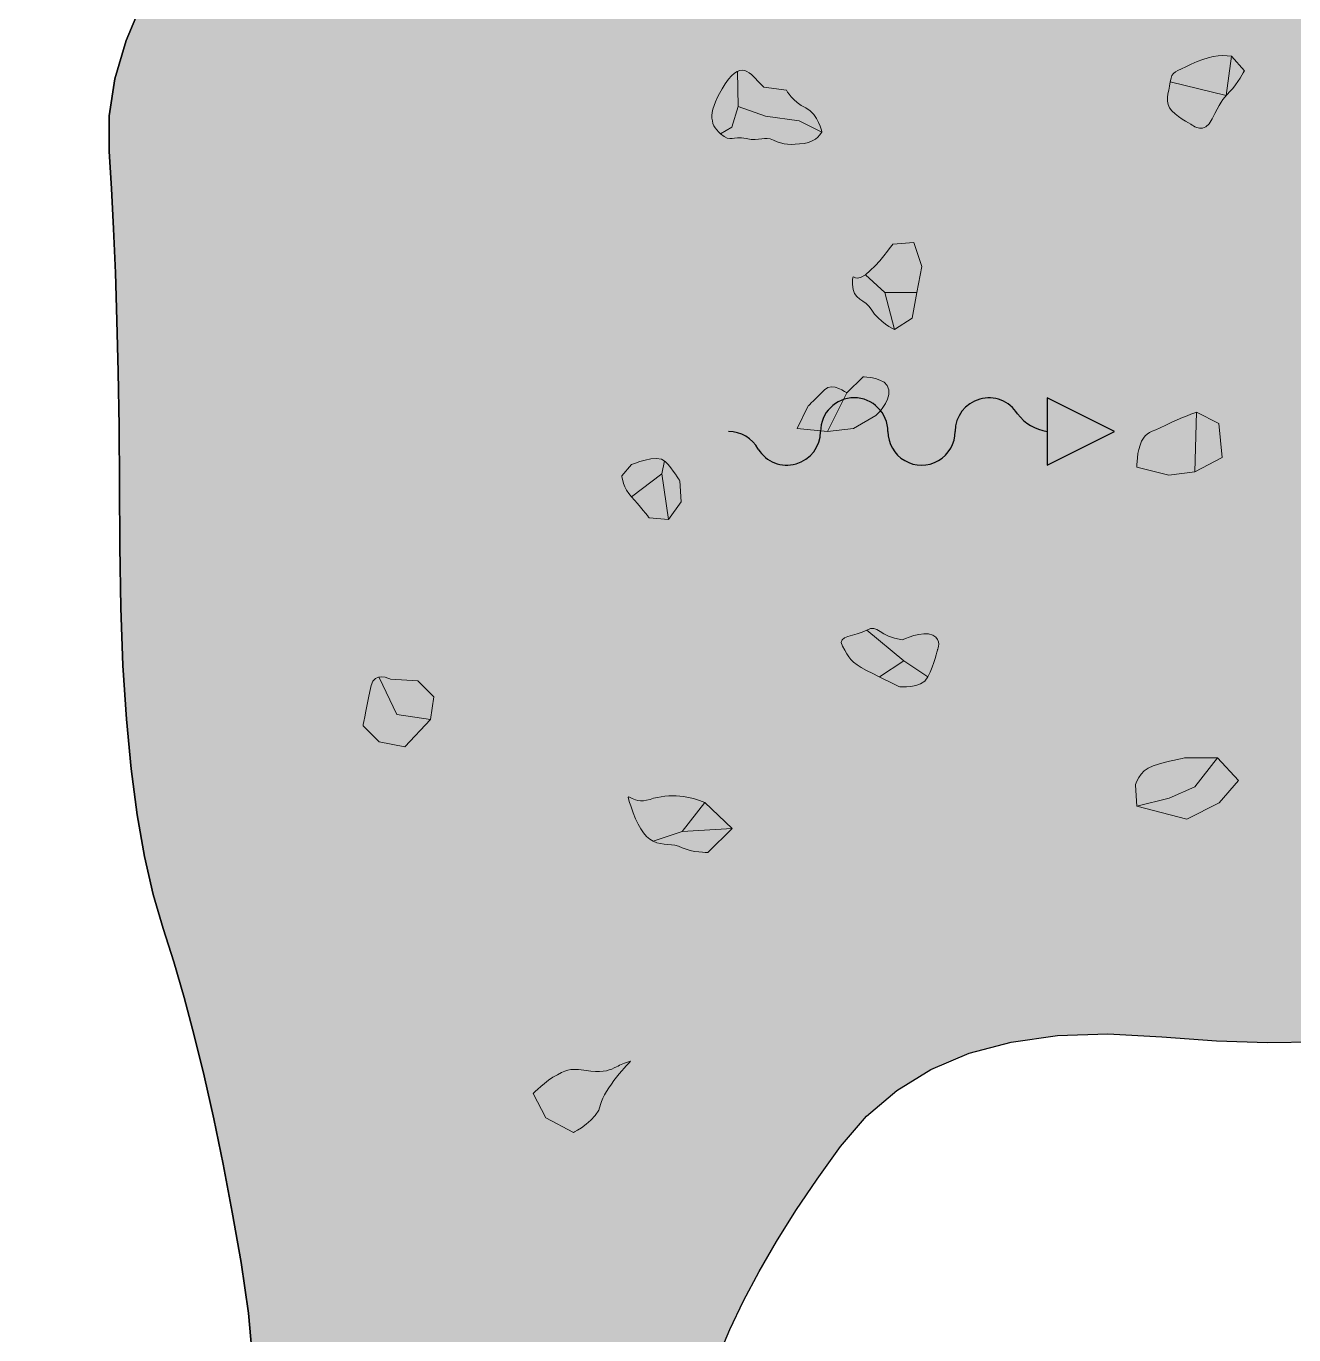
# Model space of a CAD drawing. Header units: metres. Extents: x -231 to 724, y -201 to 398.
# Drawn here: x -27.28 to 10.38, y 289.44 to 328.3 of the extents above; entities that cross this region are included whole.
import ezdxf

# ---------------------------------------------------------------- set-up
doc = ezdxf.new("R2010")
doc.units = ezdxf.units.M
doc.header["$MEASUREMENT"] = 0
for name, color, linetype in [('Blocs - Actifs', 170, 'Continuous'), ('Topo Dessin - Actifs', 170, 'Continuous'), ('Topo Dessin - Fond', 254, 'Continuous'), ('Topo Dessin - Galeries', 10, 'Continuous'), ('Topo Dessin - Spéléothèmes', 26, 'Continuous')]:
    doc.layers.add(name, color=color, linetype=linetype)

# ---------------------------------------------------------------- blocks, each defined once
blk = doc.blocks.new('*U128')
at = {"layer": 'Topo Dessin - Spéléothèmes'}
h = blk.add_hatch(color=255, dxfattribs=at)
h.dxf.hatch_style = 2
edge = h.paths.add_edge_path()
edge.add_spline(control_points=[(0.312, 1.058), (-0.009, 0.95), (-0.33, 0.737), (-0.651, 0.309), (-0.971, -0.119), (-1.078, -0.119), (-0.971, -0.44), (-0.864, -0.761), (-0.864, -1.081), (-0.543, -1.189), (-0.223, -1.295), (0.205, -1.295), (0.205, -1.295), (0.205, -1.295), (0.633, -1.402), (0.633, -0.867), (0.633, -0.333), (0.633, -0.226), (0.74, 0.095), (0.847, 0.416), (0.847, 0.843), (0.847, 0.843), (0.847, 0.843), (0.312, 1.058), (0.312, 1.058)], knot_values=[0, 0, 0, 0, 1, 1, 1, 2, 2, 2, 3, 3, 3, 4, 4, 4, 5, 5, 5, 6, 6, 6, 7, 7, 7, 8, 8, 8, 8], degree=3, periodic=0)
at = {"layer": 'Topo Dessin - Spéléothèmes', "lineweight": 5}
blk.add_lwpolyline([(-0.971, -0.44), (0.693, -0.055), (0.312, 1.058)], dxfattribs=at)
at = {"layer": 'Topo Dessin - Spéléothèmes', "lineweight": 9}
blk.add_open_spline([(0.312, 1.058), (-0.009, 0.95), (-0.33, 0.737), (-0.651, 0.309), (-0.971, -0.119), (-1.078, -0.119), (-0.971, -0.44), (-0.864, -0.761), (-0.864, -1.081), (-0.543, -1.189), (-0.223, -1.295), (0.205, -1.295), (0.205, -1.295), (0.205, -1.295), (0.633, -1.402), (0.633, -0.867), (0.633, -0.333), (0.633, -0.226), (0.74, 0.095), (0.847, 0.416), (0.847, 0.843), (0.847, 0.843), (0.847, 0.843), (0.312, 1.058), (0.312, 1.058)], degree=3, knots=[0, 0, 0, 0, 1, 1, 1, 2, 2, 2, 3, 3, 3, 4, 4, 4, 5, 5, 5, 6, 6, 6, 7, 7, 7, 8, 8, 8, 8], dxfattribs=at)
blk = doc.blocks.new('*U129')
at = {"layer": 'Topo Dessin - Spéléothèmes'}
h = blk.add_hatch(color=255, dxfattribs=at)
h.dxf.hatch_style = 2
edge = h.paths.add_edge_path()
edge.add_spline(control_points=[(-0.642, 0.856), (-0.642, 0.856), (-1.177, 0.856), (-1.07, 0.428), (-0.963, 0), (-0.749, -0.748), (-0.749, -0.748), (-0.749, -0.748), (-0.107, -0.963), (-0.107, -0.963), (-0.107, -0.963), (0.642, -0.748), (0.642, -0.748), (0.642, -0.748), (0.963, 0.321), (0.963, 0.321), (0.963, 0.321), (0.749, 0.963), (0.749, 0.963), (0.749, 0.963), (0.107, 1.177), (0.107, 1.177), (0.107, 1.177), (-0.642, 0.856), (-0.642, 0.856)], knot_values=[0, 0, 0, 0, 1, 1, 1, 2, 2, 2, 3, 3, 3, 4, 4, 4, 5, 5, 5, 6, 6, 6, 7, 7, 7, 8, 8, 8, 8], degree=3, periodic=0)
at = {"layer": 'Topo Dessin - Spéléothèmes', "lineweight": 5}
blk.add_lwpolyline([(-0.963, 0.749), (0, 0), (0.963, 0.321)], dxfattribs=at)
at = {"layer": 'Topo Dessin - Spéléothèmes', "lineweight": 9}
blk.add_open_spline([(-0.642, 0.856), (-0.642, 0.856), (-1.177, 0.856), (-1.07, 0.428), (-0.963, 0), (-0.749, -0.748), (-0.749, -0.748), (-0.749, -0.748), (-0.107, -0.963), (-0.107, -0.963), (-0.107, -0.963), (0.642, -0.748), (0.642, -0.748), (0.642, -0.748), (0.963, 0.321), (0.963, 0.321), (0.963, 0.321), (0.749, 0.963), (0.749, 0.963), (0.749, 0.963), (0.107, 1.177), (0.107, 1.177), (0.107, 1.177), (-0.642, 0.856), (-0.642, 0.856)], degree=3, knots=[0, 0, 0, 0, 1, 1, 1, 2, 2, 2, 3, 3, 3, 4, 4, 4, 5, 5, 5, 6, 6, 6, 7, 7, 7, 8, 8, 8, 8], dxfattribs=at)
blk = doc.blocks.new('*U130')
at = {"layer": 'Topo Dessin - Spéléothèmes'}
h = blk.add_hatch(color=255, dxfattribs=at)
h.dxf.hatch_style = 2
edge = h.paths.add_edge_path()
edge.add_spline(control_points=[(-0.428, 0.749), (-0.855, 0.856), (-1.39, 1.283), (-1.497, 0.321), (-1.604, -0.641), (-1.39, -0.962), (-0.962, -1.069), (-0.535, -1.176), (-0.641, -0.962), (-0.214, -0.855), (0.214, -0.748), (0.214, -0.535), (0.535, -0.535), (0.855, -0.535), (1.07, -0.428), (1.39, -0.214), (1.711, 0), (1.711, 0.321), (1.711, 0.321), (1.711, 0.321), (1.39, 0.749), (0.963, 0.749), (0.535, 0.749), (0.214, 0.963), (0.214, 0.963), (0.214, 0.963), (-0.428, 0.749), (-0.428, 0.749)], knot_values=[0, 0, 0, 0, 1, 1, 1, 2, 2, 2, 3, 3, 3, 4, 4, 4, 5, 5, 5, 6, 6, 6, 7, 7, 7, 8, 8, 8, 9, 9, 9, 9], degree=3, periodic=0)
at = {"layer": 'Topo Dessin - Spéléothèmes', "lineweight": 5}
for points in [[(-1.34, 0.815), (-0.855, -0.107), (0, 0), (0.963, 0.321), (1.711, 0.321)], [(-0.855, -0.107), (-0.749, -0.748), (-0.962, -1.069)]]:
    blk.add_lwpolyline(points, dxfattribs=at)
at = {"layer": 'Topo Dessin - Spéléothèmes', "lineweight": 9}
blk.add_open_spline([(-0.428, 0.749), (-0.855, 0.856), (-1.39, 1.283), (-1.497, 0.321), (-1.604, -0.641), (-1.39, -0.962), (-0.962, -1.069), (-0.535, -1.176), (-0.641, -0.962), (-0.214, -0.855), (0.214, -0.748), (0.214, -0.535), (0.535, -0.535), (0.855, -0.535), (1.07, -0.428), (1.39, -0.214), (1.711, 0), (1.711, 0.321), (1.711, 0.321), (1.711, 0.321), (1.39, 0.749), (0.963, 0.749), (0.535, 0.749), (0.214, 0.963), (0.214, 0.963), (0.214, 0.963), (-0.428, 0.749), (-0.428, 0.749)], degree=3, knots=[0, 0, 0, 0, 1, 1, 1, 2, 2, 2, 3, 3, 3, 4, 4, 4, 5, 5, 5, 6, 6, 6, 7, 7, 7, 8, 8, 8, 9, 9, 9, 9], dxfattribs=at)
blk = doc.blocks.new('*U136')
at = {"layer": 'Topo Dessin - Spéléothèmes'}
h = blk.add_hatch(color=255, dxfattribs=at)
h.dxf.hatch_style = 2
edge = h.paths.add_edge_path()
edge.add_spline(control_points=[(-0.299, 0.798), (-0.299, 0.798), (-0.726, 0.477), (-1.047, 0.156), (-1.368, -0.165), (-1.261, -0.592), (-1.261, -0.592), (-1.261, -0.592), (-0.941, -1.128), (-0.941, -1.128), (-0.941, -1.128), (0.557, -0.807), (0.557, -0.807), (0.557, -0.807), (1.199, 0.049), (1.199, 0.049), (1.199, 0.049), (1.412, 0.905), (1.412, 0.905), (1.412, 0.905), (0.557, 1.225), (0.557, 1.225), (0.557, 1.225), (-0.299, 0.798), (-0.299, 0.798)], knot_values=[0, 0, 0, 0, 1, 1, 1, 2, 2, 2, 3, 3, 3, 4, 4, 4, 5, 5, 5, 6, 6, 6, 7, 7, 7, 8, 8, 8, 8], degree=3, periodic=0)
at = {"layer": 'Topo Dessin - Spéléothèmes', "lineweight": 5}
blk.add_lwpolyline([(0.557, 1.225), (0.343, 0.156), (-0.192, -0.485), (-0.941, -1.128)], dxfattribs=at)
at = {"layer": 'Topo Dessin - Spéléothèmes', "lineweight": 9}
blk.add_open_spline([(-0.299, 0.798), (-0.299, 0.798), (-0.726, 0.477), (-1.047, 0.156), (-1.368, -0.165), (-1.261, -0.592), (-1.261, -0.592), (-1.261, -0.592), (-0.941, -1.128), (-0.941, -1.128), (-0.941, -1.128), (0.557, -0.807), (0.557, -0.807), (0.557, -0.807), (1.199, 0.049), (1.199, 0.049), (1.199, 0.049), (1.412, 0.905), (1.412, 0.905), (1.412, 0.905), (0.557, 1.225), (0.557, 1.225), (0.557, 1.225), (-0.299, 0.798), (-0.299, 0.798)], degree=3, knots=[0, 0, 0, 0, 1, 1, 1, 2, 2, 2, 3, 3, 3, 4, 4, 4, 5, 5, 5, 6, 6, 6, 7, 7, 7, 8, 8, 8, 8], dxfattribs=at)
blk = doc.blocks.new('*U137')
at = {"layer": 'Topo Dessin - Spéléothèmes'}
h = blk.add_hatch(color=255, dxfattribs=at)
h.dxf.hatch_style = 2
edge = h.paths.add_edge_path()
edge.add_spline(control_points=[(-0.122, 1.181), (-0.122, 1.181), (-0.443, 0.859), (-0.763, 0.432), (-1.084, 0.004), (-1.191, 0.004), (-1.191, -0.317), (-1.191, -0.637), (-0.978, -1.065), (-0.978, -1.065), (-0.978, -1.065), (-0.015, -0.851), (-0.015, -0.851), (-0.015, -0.851), (0.627, -0.424), (0.627, -0.424), (0.627, -0.424), (1.161, 0.325), (1.161, 0.325), (1.161, 0.325), (0.627, 1.181), (0.627, 1.181), (0.627, 1.181), (-0.122, 1.181), (-0.122, 1.181)], knot_values=[0, 0, 0, 0, 1, 1, 1, 2, 2, 2, 3, 3, 3, 4, 4, 4, 5, 5, 5, 6, 6, 6, 7, 7, 7, 8, 8, 8, 8], degree=3, periodic=0)
at = {"layer": 'Topo Dessin - Spéléothèmes', "lineweight": 5}
blk.add_lwpolyline([(-0.122, 1.181), (0.627, -0.424)], dxfattribs=at)
at = {"layer": 'Topo Dessin - Spéléothèmes', "lineweight": 9}
blk.add_open_spline([(-0.122, 1.181), (-0.122, 1.181), (-0.443, 0.859), (-0.763, 0.432), (-1.084, 0.004), (-1.191, 0.004), (-1.191, -0.317), (-1.191, -0.637), (-0.978, -1.065), (-0.978, -1.065), (-0.978, -1.065), (-0.015, -0.851), (-0.015, -0.851), (-0.015, -0.851), (0.627, -0.424), (0.627, -0.424), (0.627, -0.424), (1.161, 0.325), (1.161, 0.325), (1.161, 0.325), (0.627, 1.181), (0.627, 1.181), (0.627, 1.181), (-0.122, 1.181), (-0.122, 1.181)], degree=3, knots=[0, 0, 0, 0, 1, 1, 1, 2, 2, 2, 3, 3, 3, 4, 4, 4, 5, 5, 5, 6, 6, 6, 7, 7, 7, 8, 8, 8, 8], dxfattribs=at)
blk = doc.blocks.new('*U138')
at = {"layer": 'Topo Dessin - Spéléothèmes'}
h = blk.add_hatch(color=255, dxfattribs=at)
h.dxf.hatch_style = 2
edge = h.paths.add_edge_path()
edge.add_spline(control_points=[(0.214, 1.069), (-0.214, 1.069), (-0.856, 0.856), (-1.284, 0.428), (-1.712, 0), (-2.139, 0.427), (-1.712, 0), (-1.284, -0.428), (-0.963, -0.641), (-0.642, -0.641), (-0.321, -0.641), (-0.107, -0.428), (0.214, -0.428), (0.535, -0.428), (0.962, -0.214), (0.962, -0.214), (0.962, -0.214), (1.283, 0.748), (1.283, 0.748), (1.283, 0.748), (0.214, 1.069), (0.214, 1.069)], knot_values=[0, 0, 0, 0, 1, 1, 1, 2, 2, 2, 3, 3, 3, 4, 4, 4, 5, 5, 5, 6, 6, 6, 7, 7, 7, 7], degree=3, periodic=0)
at = {"layer": 'Topo Dessin - Spéléothèmes', "lineweight": 5}
for points in [[(0.214, 1.069), (0, 0), (-0.642, -0.641)], [(0, 0), (1.283, 0.748)]]:
    blk.add_lwpolyline(points, dxfattribs=at)
at = {"layer": 'Topo Dessin - Spéléothèmes', "color": 0, "lineweight": 5}
blk.add_lwpolyline([(0, 0), (0, 0)], dxfattribs=at)
at = {"layer": 'Topo Dessin - Spéléothèmes', "lineweight": 9}
blk.add_open_spline([(0.214, 1.069), (-0.214, 1.069), (-0.856, 0.856), (-1.284, 0.428), (-1.712, 0), (-2.139, 0.427), (-1.712, 0), (-1.284, -0.428), (-0.963, -0.641), (-0.642, -0.641), (-0.321, -0.641), (-0.107, -0.428), (0.214, -0.428), (0.535, -0.428), (0.962, -0.214), (0.962, -0.214), (0.962, -0.214), (1.283, 0.748), (1.283, 0.748), (1.283, 0.748), (0.214, 1.069), (0.214, 1.069)], degree=3, knots=[0, 0, 0, 0, 1, 1, 1, 2, 2, 2, 3, 3, 3, 4, 4, 4, 5, 5, 5, 6, 6, 6, 7, 7, 7, 7], dxfattribs=at)
blk = doc.blocks.new('*U141')
at = {"layer": 'Topo Dessin - Spéléothèmes'}
h = blk.add_hatch(color=255, dxfattribs=at)
h.dxf.hatch_style = 2
edge = h.paths.add_edge_path()
edge.add_spline(control_points=[(-0.428, 1.39), (-0.428, 1.39), (-0.535, 0.641), (-0.749, 0.214), (-0.963, -0.214), (-1.177, 0.214), (-0.963, -0.214), (-0.749, -0.642), (-0.428, -0.428), (-0.107, -0.642), (0.214, -0.856), (0.749, -0.856), (0.749, -0.856), (0.749, -0.856), (1.069, -0.321), (1.069, -0.321), (1.069, -0.321), (0.856, 0.427), (0.856, 0.427), (0.856, 0.427), (0.641, 1.176), (0.641, 1.176), (0.641, 1.176), (0.107, 1.711), (0.107, 1.711), (0.107, 1.711), (-0.428, 1.39), (-0.428, 1.39)], knot_values=[0, 0, 0, 0, 1, 1, 1, 2, 2, 2, 3, 3, 3, 4, 4, 4, 5, 5, 5, 6, 6, 6, 7, 7, 7, 8, 8, 8, 9, 9, 9, 9], degree=3, periodic=0)
at = {"layer": 'Topo Dessin - Spéléothèmes', "lineweight": 5}
for points in [[(-0.749, 0.214), (0, 0), (0.856, 0.427)], [(0, 0), (0.749, -0.856)]]:
    blk.add_lwpolyline(points, dxfattribs=at)
at = {"layer": 'Topo Dessin - Spéléothèmes', "lineweight": 9}
blk.add_open_spline([(-0.428, 1.39), (-0.428, 1.39), (-0.535, 0.641), (-0.749, 0.214), (-0.963, -0.214), (-1.177, 0.214), (-0.963, -0.214), (-0.749, -0.642), (-0.428, -0.428), (-0.107, -0.642), (0.214, -0.856), (0.749, -0.856), (0.749, -0.856), (0.749, -0.856), (1.069, -0.321), (1.069, -0.321), (1.069, -0.321), (0.856, 0.427), (0.856, 0.427), (0.856, 0.427), (0.641, 1.176), (0.641, 1.176), (0.641, 1.176), (0.107, 1.711), (0.107, 1.711), (0.107, 1.711), (-0.428, 1.39), (-0.428, 1.39)], degree=3, knots=[0, 0, 0, 0, 1, 1, 1, 2, 2, 2, 3, 3, 3, 4, 4, 4, 5, 5, 5, 6, 6, 6, 7, 7, 7, 8, 8, 8, 9, 9, 9, 9], dxfattribs=at)
blk = doc.blocks.new('*U142')
at = {"layer": 'Topo Dessin - Spéléothèmes'}
h = blk.add_hatch(color=255, dxfattribs=at)
h.dxf.hatch_style = 2
edge = h.paths.add_edge_path()
edge.add_spline(control_points=[(-0.321, 0.535), (-0.963, 0.321), (-1.177, 0.642), (-1.39, 0.321), (-1.604, 0), (-2.139, -0.214), (-1.818, -0.428), (-1.497, -0.641), (-1.39, -0.749), (-0.856, -0.749), (-0.321, -0.749), (0.214, -0.749), (0.214, -0.749), (0.214, -0.749), (0.855, -0.535), (0.855, -0.107), (0.855, 0.321), (0.749, 0.748), (0.749, 0.748), (0.749, 0.748), (0.749, 1.069), (0.428, 1.069), (0.107, 1.069), (-0.321, 0.535), (-0.321, 0.535)], knot_values=[0, 0, 0, 0, 1, 1, 1, 2, 2, 2, 3, 3, 3, 4, 4, 4, 5, 5, 5, 6, 6, 6, 7, 7, 7, 8, 8, 8, 8], degree=3, periodic=0)
at = {"layer": 'Topo Dessin - Spéléothèmes', "lineweight": 5}
for points in [[(-1.39, 0.321), (0, 0), (0.855, -0.107)], [(0, 0), (-0.428, -0.749)]]:
    blk.add_lwpolyline(points, dxfattribs=at)
at = {"layer": 'Topo Dessin - Spéléothèmes', "lineweight": 9}
blk.add_open_spline([(-0.321, 0.535), (-0.963, 0.321), (-1.177, 0.642), (-1.39, 0.321), (-1.604, 0), (-2.139, -0.214), (-1.818, -0.428), (-1.497, -0.641), (-1.39, -0.749), (-0.856, -0.749), (-0.321, -0.749), (0.214, -0.749), (0.214, -0.749), (0.214, -0.749), (0.855, -0.535), (0.855, -0.107), (0.855, 0.321), (0.749, 0.748), (0.749, 0.748), (0.749, 0.748), (0.749, 1.069), (0.428, 1.069), (0.107, 1.069), (-0.321, 0.535), (-0.321, 0.535)], degree=3, knots=[0, 0, 0, 0, 1, 1, 1, 2, 2, 2, 3, 3, 3, 4, 4, 4, 5, 5, 5, 6, 6, 6, 7, 7, 7, 8, 8, 8, 8], dxfattribs=at)
blk = doc.blocks.new('*U143')
at = {"layer": 'Topo Dessin - Spéléothèmes'}
h = blk.add_hatch(color=255, dxfattribs=at)
h.dxf.hatch_style = 2
edge = h.paths.add_edge_path()
edge.add_spline(control_points=[(-0.372, 0.245), (-0.372, 0.245), (-0.907, 0.352), (-1.014, 0.031), (-1.121, -0.29), (-1.228, -0.611), (-1.228, -0.611), (-1.228, -0.611), (-1.228, -1.359), (-1.228, -1.359), (-1.228, -1.359), (-0.372, -1.039), (-0.372, -1.039), (-0.372, -1.039), (0.27, -0.611), (0.27, -0.611), (0.27, -0.611), (0.697, 0.031), (0.697, 0.031), (0.697, 0.031), (0.911, 0.565), (0.697, 0.886), (0.484, 1.207), (-0.158, 0.886), (-0.158, 0.886), (-0.158, 0.886), (-0.372, 0.245), (-0.372, 0.245)], knot_values=[0, 0, 0, 0, 1, 1, 1, 2, 2, 2, 3, 3, 3, 4, 4, 4, 5, 5, 5, 6, 6, 6, 7, 7, 7, 8, 8, 8, 9, 9, 9, 9], degree=3, periodic=0)
at = {"layer": 'Topo Dessin - Spéléothèmes', "lineweight": 5}
blk.add_lwpolyline([(-0.372, 0.245), (-0.372, -1.039)], dxfattribs=at)
at = {"layer": 'Topo Dessin - Spéléothèmes', "lineweight": 9}
blk.add_open_spline([(-0.372, 0.245), (-0.372, 0.245), (-0.907, 0.352), (-1.014, 0.031), (-1.121, -0.29), (-1.228, -0.611), (-1.228, -0.611), (-1.228, -0.611), (-1.228, -1.359), (-1.228, -1.359), (-1.228, -1.359), (-0.372, -1.039), (-0.372, -1.039), (-0.372, -1.039), (0.27, -0.611), (0.27, -0.611), (0.27, -0.611), (0.697, 0.031), (0.697, 0.031), (0.697, 0.031), (0.911, 0.565), (0.697, 0.886), (0.484, 1.207), (-0.158, 0.886), (-0.158, 0.886), (-0.158, 0.886), (-0.372, 0.245), (-0.372, 0.245)], degree=3, knots=[0, 0, 0, 0, 1, 1, 1, 2, 2, 2, 3, 3, 3, 4, 4, 4, 5, 5, 5, 6, 6, 6, 7, 7, 7, 8, 8, 8, 9, 9, 9, 9], dxfattribs=at)
blk = doc.blocks.new('*U144')
at = {"layer": 'Topo Dessin - Spéléothèmes'}
h = blk.add_hatch(color=255, dxfattribs=at)
h.dxf.hatch_style = 2
edge = h.paths.add_edge_path()
edge.add_spline(control_points=[(-0.928, -0.162), (-0.928, -0.162), (-0.393, 0.479), (-0.073, 0.372), (0.248, 0.266), (0.569, 0.051), (0.569, 0.051), (0.569, 0.051), (0.89, -0.483), (0.89, -0.483), (0.89, -0.483), (0.783, -1.125), (0.783, -1.125), (0.783, -1.125), (0.248, -1.339), (0.248, -1.339), (0.248, -1.339), (-0.179, -1.125), (-0.5, -1.018), (-0.821, -0.911), (-1.035, -0.59), (-1.035, -0.59), (-1.035, -0.59), (-0.928, -0.162), (-0.928, -0.162)], knot_values=[0, 0, 0, 0, 1, 1, 1, 2, 2, 2, 3, 3, 3, 4, 4, 4, 5, 5, 5, 6, 6, 6, 7, 7, 7, 8, 8, 8, 8], degree=3, periodic=0)
at = {"layer": 'Topo Dessin - Spéléothèmes', "lineweight": 5}
for points in [[(0, 0), (-0.5, -1.018)], [(-0.094, 0.378), (0, 0), (0.783, -1.125)]]:
    blk.add_lwpolyline(points, dxfattribs=at)
at = {"layer": 'Topo Dessin - Spéléothèmes', "lineweight": 9}
blk.add_open_spline([(-0.928, -0.162), (-0.928, -0.162), (-0.393, 0.479), (-0.073, 0.372), (0.248, 0.266), (0.569, 0.051), (0.569, 0.051), (0.569, 0.051), (0.89, -0.483), (0.89, -0.483), (0.89, -0.483), (0.783, -1.125), (0.783, -1.125), (0.783, -1.125), (0.248, -1.339), (0.248, -1.339), (0.248, -1.339), (-0.179, -1.125), (-0.5, -1.018), (-0.821, -0.911), (-1.035, -0.59), (-1.035, -0.59), (-1.035, -0.59), (-0.928, -0.162), (-0.928, -0.162)], degree=3, knots=[0, 0, 0, 0, 1, 1, 1, 2, 2, 2, 3, 3, 3, 4, 4, 4, 5, 5, 5, 6, 6, 6, 7, 7, 7, 8, 8, 8, 8], dxfattribs=at)
blk = doc.blocks.new('Pierre 021')
at = {"layer": 'Topo Dessin - Spéléothèmes'}
h = blk.add_hatch(color=255, dxfattribs=at)
h.dxf.hatch_style = 2
edge = h.paths.add_edge_path()
edge.add_spline(control_points=[(-0.169, 1.68), (-0.217, 1.538), (-0.223, 1.425), (-0.231, 1.315), (-0.244, 1.141), (-0.264, 0.974), (-0.467, 0.716), (-0.798, 0.296), (-0.798, 0.296), (-0.819, -0.041), (-0.84, -0.379), (-0.731, -0.793), (-0.731, -0.793), (-0.731, -0.793), (-0.055, -0.835), (-0.055, -0.835), (-0.055, -0.835), (0.613, -0.436), (0.613, -0.436), (0.613, -0.436), (0.656, 0.239), (0.367, 0.494), (0.078, 0.749), (-0.169, 1.68), (-0.169, 1.68)], knot_values=[0, 0, 0, 0, 1, 1, 1, 2, 2, 2, 3, 3, 3, 4, 4, 4, 5, 5, 5, 6, 6, 6, 7, 7, 7, 8, 8, 8, 8], degree=3, periodic=0)
at = {"layer": 'Topo Dessin - Spéléothèmes', "lineweight": 9}
blk.add_open_spline([(-0.169, 1.68), (-0.217, 1.538), (-0.223, 1.425), (-0.231, 1.315), (-0.244, 1.141), (-0.264, 0.974), (-0.467, 0.716), (-0.798, 0.296), (-0.798, 0.296), (-0.819, -0.041), (-0.84, -0.379), (-0.731, -0.793), (-0.731, -0.793), (-0.731, -0.793), (-0.055, -0.835), (-0.055, -0.835), (-0.055, -0.835), (0.613, -0.436), (0.613, -0.436), (0.613, -0.436), (0.656, 0.239), (0.367, 0.494), (0.078, 0.749), (-0.169, 1.68), (-0.169, 1.68)], degree=3, knots=[0, 0, 0, 0, 1, 1, 1, 2, 2, 2, 3, 3, 3, 4, 4, 4, 5, 5, 5, 6, 6, 6, 7, 7, 7, 8, 8, 8, 8], dxfattribs=at)
blk = doc.blocks.new('Ecoulement')
at = {"layer": 'Blocs - Actifs'}
h = blk.add_hatch(color=256, dxfattribs=at)
h.dxf.hatch_style = 1
h.paths.add_polyline_path([(4.732, -1), (6.732, 0), (4.732, 1)])
for p, q in [((6.732, 0), (4.732, 1)), ((4.732, 1), (4.732, -1)), ((4.732, -1), (6.732, 0))]:
    blk.add_line(p, q, dxfattribs=at)
for centre, radius, start, end in [((4.939, 1.347), 1.363, 217.1795, 261.2635), ((-4.731, -1), 1, 28.4711, 90.005)]:
    blk.add_arc(centre, radius, start, end, dxfattribs=at)
for centre, major_axis, ratio, start_param, end_param in [((-1, 0), (0, -1), 0.999831, 7.853982, 10.99523), ((3, 0), (0, -1), 0.999914, 2.121384, 4.712733), ((-3, 0), (0, 1), 1, 8.404856, 10.995574), ((1, 0), (1, 0), 0.999967, 3.141363, 6.283185)]:
    blk.add_ellipse(centre, major_axis=major_axis, ratio=ratio, start_param=start_param, end_param=end_param, dxfattribs=at)

msp = doc.modelspace()

# ---------------------------------------------------------------- hatches: boundary and pattern name
at = {"layer": 'Topo Dessin - Fond'}
h = msp.add_hatch(color=256, dxfattribs=at)
h.dxf.hatch_style = 1
h.paths.add_polyline_path([(37.765, 319.368), (37.348, 320.436), (37.293, 321.259), (37.39, 321.836), (37.626, 322.381), (37.999, 322.895), (38.511, 323.378), (39.161, 323.83), (39.949, 324.251), (40.784, 324.661), (41.574, 325.08), (42.318, 325.506), (43.018, 325.942), (43.672, 326.385), (44.281, 326.837), (44.845, 327.298), (45.364, 327.767), (45.805, 328.333), (46.137, 329.086), (46.358, 330.024), (46.469, 331.148), (46.47, 331.658), (20.949, 345.362), (20.124, 344.803), (19.212, 344.438), (18.212, 344.267), (17.125, 344.291), (15.951, 344.51), (14.683, 344.844), (13.316, 345.218), (11.851, 345.63), (10.286, 346.081), (8.623, 346.57), (6.861, 347.098), (4.999, 347.665), (3.039, 348.27), (1.093, 348.905), (-0.726, 349.56), (-2.417, 350.236), (-15.635, 339.707), (-15.829, 339.4), (-16.425, 338.563), (-17.162, 337.616), (-18.038, 336.557), (-19.055, 335.387), (-20.212, 334.106), (-21.357, 332.788), (-22.339, 331.506), (-23.159, 330.261), (-23.815, 329.052), (-24.309, 327.88), (-24.64, 326.744), (-24.808, 325.645), (-24.814, 324.582), (-24.742, 323.484), (-24.679, 322.282), (-24.626, 320.974), (-24.581, 319.561), (-24.545, 318.042), (-24.518, 316.418), (-24.5, 314.689), (-24.491, 312.854), (-24.467, 311.025), (-24.404, 309.314), (-24.301, 307.719), (-24.16, 306.242), (-23.98, 304.881), (-23.76, 303.638), (-23.502, 302.512), (-23.204, 301.503), (-22.891, 300.517), (-22.584, 299.458), (-22.284, 298.327), (-21.992, 297.124), (-21.706, 295.849), (-21.427, 294.501), (-21.156, 293.081), (-20.891, 291.589), (-20.674, 290.084), (-20.544, 288.622), (-20.503, 287.205), (-20.549, 285.833), (-20.683, 284.505), (-20.905, 283.222), (-21.214, 281.983), (-21.612, 280.789), (-22.033, 279.598), (-22.414, 278.371), (-22.754, 277.106), (-23.053, 275.805), (-23.313, 274.466), (-23.531, 273.091), (-23.71, 271.679), (-23.847, 270.23), (-23.98, 268.737), (-24.141, 267.192), (-24.332, 265.596), (-24.552, 263.948), (-24.802, 262.25), (-25.081, 260.499), (-25.39, 258.698), (-25.728, 256.845), (-26.065, 254.989), (-26.37, 253.178), (-26.644, 251.411), (-26.887, 249.69), (-27.098, 248.013), (-27.277, 246.382), (-25.947, 247.396), (-24.663, 248.254), (-23.426, 248.955), (-22.236, 249.501), (-21.092, 249.889), (-19.994, 250.122), (-18.943, 250.198), (-17.939, 250.118), (-16.934, 249.869), (-15.879, 249.435), (-14.776, 248.819), (-13.624, 248.019), (-12.423, 247.035), (-11.173, 245.869), (-9.874, 244.518), (-8.527, 242.985), (-8.275, 244.937), (-8.092, 246.975), (-7.979, 249.099), (-7.936, 251.31), (-7.963, 253.606), (-8.059, 255.988), (-8.17, 258.34), (-8.24, 260.544), (-8.269, 262.601), (-8.256, 264.51), (-8.203, 266.272), (-8.109, 267.886), (-7.973, 269.352), (-7.797, 270.672), (-7.512, 271.841), (-7.05, 272.859), (-6.413, 273.726), (-5.599, 274.441), (-4.608, 275.004), (-3.442, 275.416), (-2.098, 275.676), (-0.579, 275.785), (0.944, 275.86), (2.3, 276.022), (3.487, 276.27), (4.506, 276.604), (5.357, 277.024), (6.04, 277.53), (6.555, 278.122), (6.901, 278.8), (7.086, 279.464), (7.114, 280.013), (6.987, 280.447), (6.704, 280.766), (6.266, 280.971), (5.671, 281.061), (4.92, 281.037), (4.014, 280.897), (3.044, 280.725), (2.103, 280.602), (1.191, 280.529), (0.307, 280.504), (-0.548, 280.529), (-1.375, 280.602), (-2.172, 280.725), (-2.941, 280.897), (-3.665, 281.106), (-4.327, 281.34), (-4.928, 281.598), (-5.467, 281.881), (-5.945, 282.188), (-6.362, 282.52), (-6.903, 283.064), (-7.239, 283.675), (-7.403, 284.142), (-7.502, 284.658), (-7.534, 285.224), (-7.502, 285.838), (-7.403, 286.502), (-7.239, 287.215), (-7.009, 287.977), (-6.719, 288.775), (-6.371, 289.598), (-5.966, 290.443), (-5.505, 291.313), (-4.986, 292.206), (-4.411, 293.124), (-3.779, 294.064), (-3.089, 295.029), (-2.312, 295.934), (-1.416, 296.697), (-0.401, 297.318), (0.734, 297.797), (1.987, 298.133), (3.36, 298.327), (4.852, 298.379), (6.463, 298.289), (8.082, 298.164), (9.601, 298.114), (11.019, 298.137), (12.336, 298.235), (13.552, 298.406), (14.667, 298.652), (15.68, 298.972), (16.593, 299.365), (17.442, 299.729), (18.263, 299.957), (19.058, 300.052), (19.826, 300.011), (20.567, 299.836), (21.281, 299.527), (21.968, 299.083), (22.628, 298.504), (23.282, 297.828), (23.948, 297.091), (24.629, 296.293), (25.322, 295.435), (26.03, 294.517), (26.75, 293.538), (27.485, 292.498), (28.232, 291.398), (28.909, 290.288), (29.431, 289.218), (29.798, 288.188), (30.011, 287.199), (30.068, 286.251), (29.97, 285.342), (29.718, 284.474), (29.31, 283.646), (28.845, 282.829), (28.421, 281.991), (28.037, 281.133), (27.693, 280.255), (27.39, 279.357), (27.128, 278.438), (26.905, 277.5), (26.724, 276.541), (26.666, 275.599), (26.818, 274.711), (27.178, 273.876), (27.747, 273.096), (28.525, 272.369), (29.512, 271.696), (30.708, 271.077), (32.112, 270.512), (33.533, 269.943), (63.594, 275.515), (64.036, 276.963), (64.372, 278.602), (64.6, 280.433), (64.722, 282.456), (64.736, 284.67), (64.643, 287.076), (64.442, 289.674), (64.135, 292.463), (63.835, 295.18), (63.656, 297.562), (63.598, 299.609), (63.661, 301.32), (63.846, 302.696), (64.152, 303.737), (64.375, 304.106), (51.599, 316.31), (50.237, 315.867), (48.06, 315.246), (46.131, 314.78), (44.45, 314.469), (43.018, 314.312), (41.833, 314.311), (40.897, 314.464), (40.209, 314.773), (39.769, 315.236), (39.457, 315.784), (39.154, 316.346), (38.859, 316.922), (38.573, 317.513), (38.295, 318.117), (38.026, 318.735)])

# ---------------------------------------------------------------- linework, layer by layer
for points in [[(-23.815, 329.052), (-24.309, 327.88), (-24.64, 326.744), (-24.808, 325.645), (-24.814, 324.582), (-24.742, 323.484), (-24.679, 322.282), (-24.626, 320.974), (-24.581, 319.561), (-24.545, 318.042), (-24.518, 316.418), (-24.5, 314.689), (-24.491, 312.854), (-24.467, 311.025), (-24.404, 309.314), (-24.301, 307.719), (-24.16, 306.242), (-23.98, 304.881), (-23.76, 303.638), (-23.502, 302.512), (-23.204, 301.503), (-22.891, 300.517), (-22.584, 299.458), (-22.284, 298.327), (-21.992, 297.124), (-21.706, 295.849), (-21.427, 294.501), (-21.156, 293.081), (-20.891, 291.589), (-20.674, 290.084), (-20.544, 288.622)], [(-6.719, 288.775), (-6.371, 289.598), (-5.966, 290.443), (-5.505, 291.313), (-4.986, 292.206), (-4.411, 293.124), (-3.779, 294.064), (-3.089, 295.029), (-2.312, 295.934), (-1.416, 296.697), (-0.401, 297.318), (0.734, 297.797), (1.987, 298.133), (3.36, 298.327), (4.852, 298.379), (6.463, 298.289), (8.082, 298.164), (9.601, 298.114), (11.019, 298.137)]]:
    msp.add_lwpolyline(points, dxfattribs=at)
at = {"layer": 'Topo Dessin - Galeries'}
for points in [[(-20.544, 288.622), (-20.674, 290.084), (-20.891, 291.589), (-21.156, 293.081), (-21.427, 294.501), (-21.706, 295.849), (-21.992, 297.124), (-22.284, 298.327), (-22.584, 299.458), (-22.891, 300.517), (-23.204, 301.503), (-23.502, 302.512), (-23.76, 303.638), (-23.98, 304.881), (-24.16, 306.242), (-24.301, 307.719), (-24.404, 309.314), (-24.467, 311.025), (-24.491, 312.854), (-24.5, 314.689), (-24.518, 316.418), (-24.545, 318.042), (-24.581, 319.561), (-24.626, 320.974), (-24.679, 322.282), (-24.742, 323.484), (-24.814, 324.582), (-24.808, 325.645), (-24.64, 326.744), (-24.309, 327.88), (-23.815, 329.052)], [(-6.719, 288.775), (-6.371, 289.598), (-5.966, 290.443), (-5.505, 291.313), (-4.986, 292.206), (-4.411, 293.124), (-3.779, 294.064), (-3.089, 295.029), (-2.312, 295.934), (-1.416, 296.697), (-0.401, 297.318), (0.734, 297.797), (1.987, 298.133), (3.36, 298.327), (4.852, 298.379), (6.463, 298.289), (8.082, 298.164), (9.601, 298.114), (11.019, 298.137)]]:
    msp.add_lwpolyline(points, dxfattribs=at)

# ---------------------------------------------------------------- block references
at = {"layer": 'Topo Dessin - Actifs'}
msp.add_blockref('Ecoulement', (-1.679, 316.266), dxfattribs=at)
at = {"layer": 'Topo Dessin - Spéléothèmes', "rotation": 333.434948822922}
for name, p in [('*U128', (7.777, 326.606)), ('*U130', (-5.314, 325.635)), ('*U141', (-1.772, 320.396)), ('*U143', (-2.67, 317.024)), ('*U137', (7.066, 315.726)), ('*U144', (-8.395, 315.011)), ('*U142', (-1.208, 309.455)), ('*U129', (-16.266, 307.859)), ('*U136', (7.066, 305.726)), ('*U138', (-7.788, 304.383))]:
    msp.add_blockref(name, p, dxfattribs=at)
at = {"layer": 'Topo Dessin - Spéléothèmes', "xscale": 1.2, "yscale": 1.2, "zscale": 1.2, "rotation": 301.0615860222043}
msp.add_blockref('Pierre 021', (-10.946, 296.346), dxfattribs=at)

doc.saveas('drawing.dxf')
